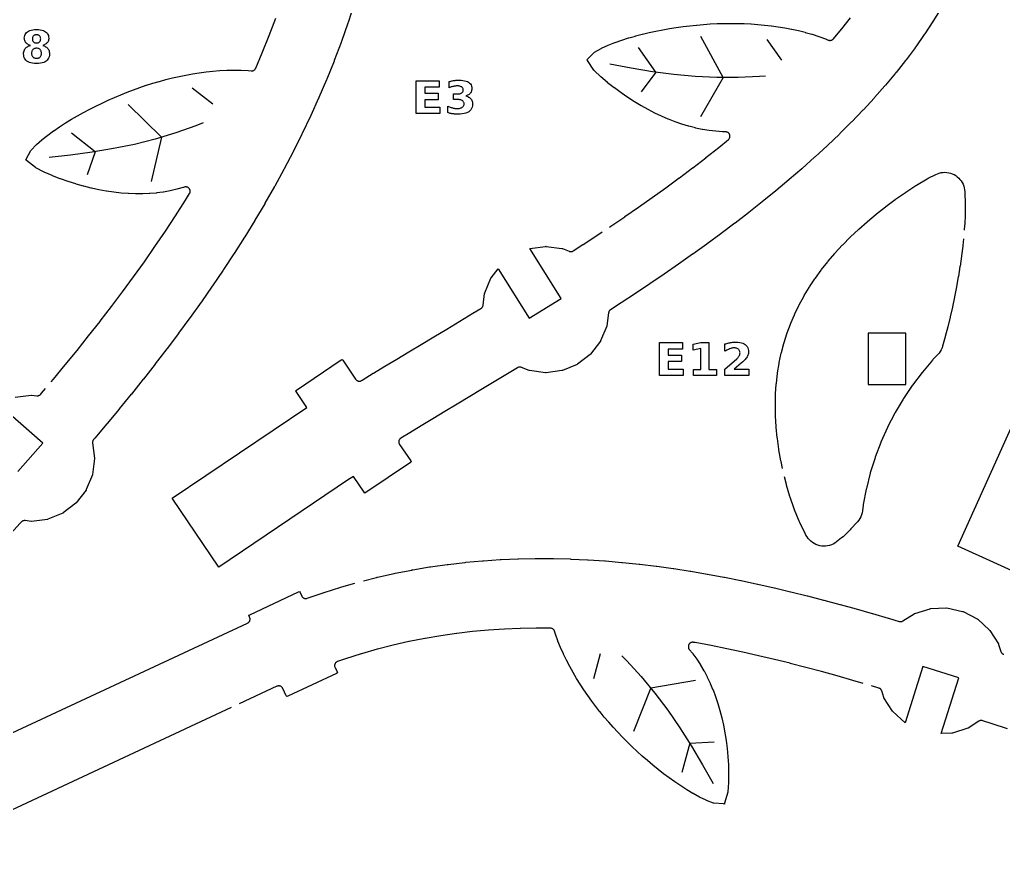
# Model space of a CAD drawing. Header units: millimetres. Extents: x 0 to 300, y 5 to 292.
# Drawn here: x 83 to 155.7, y 9.4 to 71.2 of the extents above; entities that cross this region are included whole.
import ezdxf

# ---------------------------------------------------------------- set-up
doc = ezdxf.new("R2010")
doc.units = ezdxf.units.MM
for name, color, linetype in [('CUT', 1, 'CONTINUOUS'), ('ENGRAVE', 5, 'CONTINUOUS'), ('SCORE', 7, 'CONTINUOUS')]:
    doc.layers.add(name, color=color, linetype=linetype)

msp = doc.modelspace()

# ---------------------------------------------------------------- linework, layer by layer
at = {"layer": 'CUT', "color": 1}
for points in [[(107.7137, 72.3499), (107.2666, 70.9789), (107.2657, 70.9763), (107.2479, 70.9238), (107.247, 70.9213), (106.7706, 69.5664), (106.7697, 69.5639), (106.7512, 69.513), (106.7502, 69.5105), (106.2454, 68.1714), (106.2445, 68.169), (106.2253, 68.1198), (106.2243, 68.1174), (105.6921, 66.7938), (105.6911, 66.7915), (105.6714, 66.744), (105.6705, 66.7417), (105.1117, 65.4333), (105.1107, 65.431), (105.0906, 65.3853), (105.0896, 65.383), (104.5054, 64.0895), (104.5044, 64.0873), (104.484, 64.0434), (104.483, 64.0412), (103.8745, 62.7628), (103.8529, 62.7186), (103.2194, 61.4517), (103.1977, 61.4093), (102.5416, 60.1564), (102.5199, 60.1159), (101.842, 58.8767), (101.8205, 58.838), (101.1219, 57.6122), (101.1005, 57.5754), (100.3821, 56.3626), (100.361, 56.3276), (99.6237, 55.1275), (99.603, 55.0943), (98.8479, 53.9067), (98.8276, 53.8752), (98.0555, 52.6997), (98.0357, 52.6699), (97.2477, 51.5062), (97.2284, 51.4781), (96.4255, 50.3258), (96.4068, 50.2994), (95.5898, 49.1583), (95.5718, 49.1334), (94.7417, 48.0032), (94.7244, 47.9799), (93.8822, 46.8602), (93.8656, 46.8384), (93.0122, 45.7289), (92.9965, 45.7087), (92.1329, 44.609), (92.118, 44.5902), (91.2451, 43.5001), (91.2311, 43.4828), (90.3499, 42.402), (90.3368, 42.386), (89.4483, 41.3141), (89.4361, 41.2995), (88.5412, 40.2363), (88.53, 40.223), (88.4605, 40.1416), (88.4409, 40.1164), (88.4247, 40.0909), (88.4109, 40.064), (88.3997, 40.0359), (88.3911, 40.007), (88.3853, 39.9773), (88.3822, 39.9473), (88.3819, 39.917), (88.3846, 39.8852), (88.5314, 38.7703), (88.5329, 38.7535), (88.5314, 38.7367), (88.3765, 37.5602), (88.3736, 37.5435), (88.3678, 37.5277), (87.9137, 36.4314), (87.9066, 36.416), (87.8969, 36.4022), (87.1745, 35.4608), (87.1636, 35.4478), (87.1507, 35.437), (86.2093, 34.7146), (86.1954, 34.7049), (86.1801, 34.6978), (85.0838, 34.2437), (85.0679, 34.2379), (85.0513, 34.235), (83.8748, 34.0801), (83.8579, 34.0786), (83.8411, 34.0801), (83.3919, 34.1392), (83.3587, 34.142), (83.3272, 34.1415), (83.2958, 34.138), (83.265, 34.1314), (83.2349, 34.122), (83.2059, 34.1096), (83.1783, 34.0945), (83.1522, 34.0767), (83.128, 34.0566), (83.1045, 34.0329), (83.0392, 33.96), (83.0342, 33.9544), (82.1214, 32.9427)], [(151.0853, 72.0491), (150.5319, 71.1336), (150.5297, 71.1301), (150.4857, 71.06), (150.4835, 71.0566), (149.8916, 70.1491), (149.8895, 70.146), (149.8459, 70.0814), (149.8437, 70.0782), (149.2149, 69.1789), (149.2128, 69.176), (149.1699, 69.1165), (149.1677, 69.1136), (148.5036, 68.2225), (148.5015, 68.2198), (148.4596, 68.1652), (148.4575, 68.1625), (147.7595, 67.2797), (147.7575, 67.2772), (147.7167, 67.227), (147.7147, 67.2245), (146.9845, 66.3501), (146.9826, 66.3478), (146.943, 66.3017), (146.9411, 66.2994), (146.1802, 65.4335), (146.1784, 65.4314), (146.1401, 65.389), (146.1383, 65.3869), (145.3483, 64.5296), (145.3465, 64.5277), (145.3098, 64.4886), (145.3079, 64.4867), (144.4905, 63.6381), (144.4888, 63.6364), (144.4535, 63.6005), (144.4517, 63.5987), (143.6088, 62.7594), (143.5733, 62.7247), (142.7038, 61.8921), (142.6699, 61.8602), (141.7777, 61.0367), (141.7453, 61.0073), (140.8319, 60.1929), (140.801, 60.1658), (139.868, 59.3607), (139.8387, 59.3357), (138.8876, 58.5399), (138.8597, 58.5169), (137.8922, 57.7304), (137.8657, 57.7092), (136.8833, 56.9322), (136.8582, 56.9127), (135.8625, 56.1453), (135.8387, 56.1272), (134.8312, 55.3694), (134.8088, 55.3528), (133.7911, 54.6047), (133.77, 54.5893), (132.7437, 53.8511), (132.7238, 53.8369), (131.6904, 53.1085), (131.6718, 53.0955), (130.6329, 52.377), (130.6155, 52.3651), (129.5727, 51.6566), (129.5565, 51.6457), (128.5113, 50.9474), (128.4963, 50.9374), (127.4503, 50.2492), (127.4364, 50.2401), (126.6656, 49.7402), (126.6388, 49.7209), (126.6154, 49.7004), (126.594, 49.6777), (126.5749, 49.653), (126.5582, 49.6266), (126.5442, 49.5988), (126.5328, 49.5697), (126.5244, 49.5397), (126.5185, 49.5072), (126.3935, 48.5581), (126.3906, 48.5414), (126.3848, 48.5256), (125.9307, 47.4293), (125.9236, 47.4139), (125.9139, 47.4001), (125.1915, 46.4587), (125.1806, 46.4457), (125.1677, 46.4349), (124.2263, 45.7125), (124.2124, 45.7028), (124.1971, 45.6957), (123.1008, 45.2416), (123.0849, 45.2358), (123.0683, 45.2329), (121.8918, 45.078), (121.875, 45.0765), (121.8582, 45.078), (120.6817, 45.2329), (120.665, 45.2358), (120.6492, 45.2416), (120.0881, 45.474), (120.0578, 45.4849), (120.0283, 45.4925), (119.9982, 45.4973), (119.9678, 45.4992), (119.9374, 45.4984), (119.9072, 45.4946), (119.8774, 45.4881), (119.8484, 45.4787), (119.8204, 45.4668), (119.7921, 45.4514), (119.1633, 45.0701), (119.1587, 45.0673), (118.1763, 44.4744), (118.173, 44.4724), (117.2055, 43.8905), (116.2523, 43.3185), (115.3192, 42.7587), (114.4077, 42.2114), (113.5189, 41.6763), (113.5183, 41.676), (112.6547, 41.1538), (112.6538, 41.1532), (111.8168, 40.6439), (111.8156, 40.6432), (111.1628, 40.2426), (111.1343, 40.2231), (111.1092, 40.2019), (111.0865, 40.1784), (111.0662, 40.1526), (111.0486, 40.125), (111.0339, 40.0957), (111.0222, 40.0651), (111.0137, 40.0335), (111.0084, 40.0012), (111.0063, 39.9685), (111.0076, 39.9357), (111.0121, 39.9033), (111.0199, 39.8715), (111.0309, 39.8406), (111.0449, 39.811), (111.0628, 39.7813), (111.8902, 38.5547), (111.9312, 38.4869), (111.8678, 38.4395), (108.5649, 36.2116), (108.4972, 36.1706), (108.4497, 36.234), (107.6573, 37.4088), (107.305, 37.1711), (97.7089, 30.6985), (94.2699, 35.797), (104.2183, 42.5074), (103.4259, 43.6821), (103.3849, 43.7499), (103.4483, 43.7973), (106.7512, 46.0252), (106.819, 46.0662), (106.8664, 46.0028), (107.8146, 44.5971), (107.8343, 44.5707), (107.8552, 44.5477), (107.8782, 44.5267), (107.9031, 44.5081), (107.9297, 44.4919), (107.9577, 44.4784), (107.9869, 44.4676), (108.0169, 44.4596), (108.0476, 44.4546), (108.0787, 44.4525), (108.1098, 44.4533), (108.1406, 44.4572), (108.171, 44.464), (108.2006, 44.4736), (108.2291, 44.4861), (108.2578, 44.5021), (108.2967, 44.5261), (108.307, 44.5325), (109.1266, 45.0354), (109.1347, 45.0404), (109.9801, 45.5548), (109.9862, 45.5585), (110.8558, 46.0843), (110.8601, 46.0869), (111.7524, 46.6241), (112.6685, 47.1741), (113.6022, 47.7343), (114.5519, 48.3042), (115.5166, 48.8845), (116.4949, 49.4749), (116.4956, 49.4753), (117.086, 49.8333), (117.1142, 49.8524), (117.1391, 49.8731), (117.1617, 49.8961), (117.182, 49.9212), (117.1996, 49.9483), (117.2145, 49.9769), (117.2264, 50.0069), (117.2354, 50.038), (117.2415, 50.0716), (117.3565, 50.9447), (117.3594, 50.9614), (117.3652, 50.9772), (117.8193, 52.0736), (117.8264, 52.0889), (117.8361, 52.1027), (118.3502, 52.7727), (120.6353, 49.1031), (123.0037, 50.5779), (120.7028, 54.2727), (121.8582, 54.4248), (121.875, 54.4263), (121.8918, 54.4248), (123.0683, 54.2699), (123.085, 54.267), (123.1008, 54.2612), (123.595, 54.0566), (123.6263, 54.0453), (123.6567, 54.0376), (123.6878, 54.0329), (123.7192, 54.0312), (123.7506, 54.0326), (123.7818, 54.0369), (123.8123, 54.0443), (123.8421, 54.0546), (123.8706, 54.0677), (123.8994, 54.0844), (124.6253, 54.5553), (124.6273, 54.5566), (125.6562, 55.2335), (125.6584, 55.235), (126.0453, 55.4935)], [(85.3119, 44.3971), (85.4883, 44.6067), (85.4901, 44.6088), (86.3637, 45.6627), (86.3655, 45.665), (87.2308, 46.7262), (87.2328, 46.7287), (88.0886, 47.7975), (88.0908, 47.8002), (88.9364, 48.877), (88.9386, 48.8798), (89.7731, 49.9647), (89.7754, 49.9678), (90.5978, 51.0612), (90.6003, 51.0645), (91.4097, 52.1665), (91.4122, 52.1701), (92.2077, 53.2811), (92.2104, 53.2848), (92.9911, 54.4051), (92.9938, 54.4091), (93.7588, 55.5389), (93.7616, 55.5432), (94.5101, 56.6827), (94.513, 56.6872), (95.2439, 57.8369), (95.2469, 57.8416), (95.5445, 58.326), (95.5607, 58.3555), (95.5732, 58.3848), (95.5828, 58.4151), (95.5894, 58.4462), (95.5929, 58.4778), (95.5932, 58.5096), (95.5905, 58.5413), (95.5847, 58.5725), (95.5759, 58.6031), (95.5641, 58.6326), (95.5495, 58.6609), (95.5322, 58.6875), (95.5124, 58.7124), (95.4903, 58.7352), (95.466, 58.7558), (95.4398, 58.7738), (95.412, 58.7892), (95.3828, 58.8019), (95.3526, 58.8116), (95.3215, 58.8183), (95.2899, 58.8219), (95.2581, 58.8225), (95.2264, 58.8199), (95.1951, 58.8142), (95.1628, 58.805), (95.0921, 58.7811), (95.081, 58.7777), (94.6076, 58.6432), (94.5964, 58.6403), (94.1163, 58.5289), (94.1051, 58.5266), (93.6181, 58.4379), (93.6071, 58.4361), (93.1133, 58.37), (93.1025, 58.3688), (92.6019, 58.3248), (92.5915, 58.3241), (92.0841, 58.302), (92.0741, 58.3018), (91.5601, 58.3011), (91.5505, 58.3013), (91.03, 58.3218), (91.0208, 58.3223), (90.4939, 58.3634), (90.4852, 58.3643), (89.9519, 58.4256), (89.9437, 58.4267), (89.4043, 58.508), (89.3966, 58.5093), (88.8511, 58.61), (88.8437, 58.6115), (88.2924, 58.7316), (88.2853, 58.7332), (87.7282, 58.8725), (87.7213, 58.8743), (87.1583, 59.0332), (87.1515, 59.0352), (86.5826, 59.2143), (86.5755, 59.2166), (86.0004, 59.4177), (85.9926, 59.4206), (85.4108, 59.6471), (85.4014, 59.651), (84.8116, 59.9104), (84.798, 59.9169), (84.1957, 60.2288), (84.1828, 60.2364), (84.1706, 60.2451), (83.5057, 60.7716), (83.4545, 60.8165), (83.4829, 60.8774), (83.8109, 61.5001), (83.8199, 61.5155), (83.8315, 61.5289), (84.2201, 61.9371), (84.2349, 61.9514), (84.6404, 62.3096), (84.6502, 62.3178), (85.0672, 62.6483), (85.0746, 62.6539), (85.4993, 62.9641), (85.5054, 62.9684), (85.9357, 63.2625), (85.941, 63.266), (86.3759, 63.5465), (86.3806, 63.5494), (86.8194, 63.818), (86.8237, 63.8207), (87.2659, 64.0784), (87.2701, 64.0808), (87.7153, 64.3286), (87.7193, 64.3307), (88.1675, 64.569), (88.1714, 64.571), (88.6223, 64.8001), (88.6262, 64.802), (89.0797, 65.0223), (89.0836, 65.0241), (89.5397, 65.2356), (89.5435, 65.2373), (90.0022, 65.4402), (90.0061, 65.4419), (90.4672, 65.6361), (90.4712, 65.6377), (90.9348, 65.8233), (90.9388, 65.8249), (91.4049, 66.0018), (91.409, 66.0033), (91.8777, 66.1714), (91.8819, 66.1728), (92.3531, 66.3319), (92.3575, 66.3333), (92.8313, 66.4832), (92.8357, 66.4846), (93.3122, 66.6252), (93.3168, 66.6265), (93.796, 66.7574), (93.8007, 66.7587), (94.2827, 66.8797), (94.2877, 66.8809), (94.7725, 66.9917), (94.7776, 66.9928), (95.2655, 67.093), (95.2708, 67.0941), (95.7617, 67.1833), (95.7673, 67.1842), (96.2614, 67.262), (96.2672, 67.2628), (96.7647, 67.3285), (96.7708, 67.3293), (97.2718, 67.3823), (97.2782, 67.3829), (97.7829, 67.4224), (97.7898, 67.4228), (98.2984, 67.4478), (98.3058, 67.448), (98.8187, 67.4572), (98.8268, 67.4573), (99.3443, 67.449), (99.3533, 67.4487), (99.8759, 67.4205), (99.8862, 67.4197), (100.1024, 67.3987), (100.1358, 67.397), (100.1673, 67.3986), (100.1986, 67.4032), (100.2292, 67.4108), (100.259, 67.4213), (100.2876, 67.4347), (100.3148, 67.4508), (100.3403, 67.4695), (100.3638, 67.4905), (100.3852, 67.5138), (100.4043, 67.539), (100.4208, 67.5659), (100.4354, 67.596), (100.9223, 68.7363), (100.9253, 68.7435), (101.4346, 70.01), (101.4375, 70.0174), (101.9201, 71.2974)], [(126.5858, 55.8546), (126.6852, 55.921), (126.6875, 55.9226), (127.7106, 56.6176), (127.7131, 56.6194), (128.7309, 57.3232), (128.7335, 57.3251), (129.7443, 58.0376), (129.7472, 58.0396), (130.7495, 58.7606), (130.7525, 58.7628), (131.7447, 59.492), (131.7479, 59.4944), (132.7283, 60.2318), (132.7317, 60.2344), (133.6988, 60.9797), (133.7024, 60.9825), (134.6545, 61.7355), (134.6583, 61.7385), (135.367, 62.3146), (135.392, 62.337), (135.4134, 62.3604), (135.4325, 62.3857), (135.4489, 62.4128), (135.4627, 62.4414), (135.4736, 62.4712), (135.4816, 62.5019), (135.4865, 62.5332), (135.4883, 62.5649), (135.4871, 62.5966), (135.4828, 62.628), (135.4754, 62.6588), (135.465, 62.6888), (135.4518, 62.7177), (135.4358, 62.7451), (135.4173, 62.7708), (135.3963, 62.7946), (135.3731, 62.8162), (135.3479, 62.8354), (135.3209, 62.8521), (135.2925, 62.8661), (135.2628, 62.8773), (135.2321, 62.8855), (135.2009, 62.8907), (135.1674, 62.8929), (134.9578, 62.8966), (134.9462, 62.8971), (134.4544, 62.9298), (134.443, 62.9309), (133.9513, 62.9873), (133.9402, 62.9889), (133.4484, 63.0689), (133.4378, 63.0709), (132.946, 63.1741), (132.9358, 63.1765), (132.4439, 63.3026), (132.4342, 63.3053), (131.9422, 63.4539), (131.933, 63.4568), (131.4408, 63.6275), (131.4322, 63.6307), (130.9399, 63.823), (130.9318, 63.8263), (130.4394, 64.0398), (130.4318, 64.0432), (129.9392, 64.2775), (129.9322, 64.281), (129.4395, 64.5358), (129.4328, 64.5393), (128.9401, 64.8142), (128.9338, 64.8179), (128.4411, 65.1129), (128.435, 65.1167), (127.9424, 65.4321), (127.9364, 65.436), (127.444, 65.7725), (127.4379, 65.7768), (126.946, 66.1362), (126.9393, 66.1412), (126.4483, 66.5268), (126.4404, 66.5333), (125.9513, 66.9526), (125.9402, 66.9628), (125.4544, 67.4362), (125.4442, 67.4471), (125.4351, 67.459), (124.9516, 68.1559), (124.9157, 68.2137), (124.9606, 68.2638), (125.4551, 68.7645), (125.4682, 68.7766), (125.4833, 68.786), (125.9736, 69.0639), (125.9919, 69.0732), (126.4839, 69.2983), (126.4956, 69.3033), (126.9907, 69.4985), (126.9994, 69.5017), (127.4958, 69.6753), (127.5029, 69.6776), (128, 69.8341), (128.0061, 69.836), (128.5037, 69.9782), (128.5091, 69.9796), (129.0069, 70.1093), (129.0118, 70.1105), (129.5098, 70.2289), (129.5145, 70.2299), (130.0125, 70.3378), (130.0169, 70.3387), (130.515, 70.4366), (130.5193, 70.4374), (131.0173, 70.5258), (131.0215, 70.5265), (131.5195, 70.6056), (131.5237, 70.6062), (132.0216, 70.6762), (132.0258, 70.6768), (132.5235, 70.7378), (132.5277, 70.7382), (133.0254, 70.7903), (133.0297, 70.7907), (133.5272, 70.8337), (133.5315, 70.8341), (134.0289, 70.868), (134.0333, 70.8683), (134.5305, 70.8931), (134.535, 70.8932), (135.0321, 70.9087), (135.0366, 70.9088), (135.5336, 70.9147), (135.5382, 70.9147), (136.035, 70.9109), (136.0398, 70.9109), (136.5363, 70.8971), (136.5413, 70.8969), (137.0376, 70.8728), (137.0427, 70.8725), (137.5388, 70.8378), (137.5441, 70.8374), (138.04, 70.7917), (138.0454, 70.7911), (138.541, 70.734), (138.5466, 70.7333), (139.042, 70.6643), (139.0479, 70.6634), (139.543, 70.5819), (139.549, 70.5808), (140.0438, 70.4861), (140.0502, 70.4848), (140.5446, 70.3761), (140.5513, 70.3746), (141.0453, 70.2508), (141.0525, 70.2489), (141.546, 70.1089), (141.5537, 70.1065), (142.0465, 69.9484), (142.055, 69.9455), (142.547, 69.7669), (142.5566, 69.7631), (142.757, 69.6803), (142.7885, 69.6691), (142.8192, 69.6614), (142.8505, 69.6567), (142.8821, 69.6551), (142.9138, 69.6566), (142.9451, 69.6611), (142.9758, 69.6687), (143.0057, 69.6792), (143.0343, 69.6926), (143.0616, 69.7087), (143.0871, 69.7274), (143.1107, 69.7485), (143.1334, 69.7731), (143.7372, 70.4962), (143.7434, 70.5037), (144.3924, 71.3246)], [(139.3705, 38.0076), (139.2603, 38.5189), (139.25, 38.5711), (139.1079, 39.3742), (139.0995, 39.4275), (138.9901, 40.2167), (138.9836, 40.2717), (138.9066, 41.0466), (138.902, 41.1037), (138.8569, 41.8643), (138.8546, 41.9236), (138.8412, 42.6697), (138.8414, 42.7312), (138.8596, 43.4629), (138.8625, 43.5264), (138.9121, 44.2439), (138.9181, 44.3092), (138.9991, 45.0127), (139.0084, 45.0793), (139.1207, 45.7693), (139.1333, 45.8366), (139.2769, 46.5135), (139.293, 46.5812), (139.4679, 47.2456), (139.4873, 47.3128), (139.6936, 47.9653), (139.7163, 48.0315), (139.9539, 48.6728), (139.9796, 48.7374), (140.2486, 49.3681), (140.2769, 49.4304), (140.5774, 50.0512), (140.608, 50.1108), (140.9399, 50.7222), (140.9723, 50.7787), (141.3357, 51.3812), (141.3694, 51.4344), (141.7641, 52.0283), (141.7987, 52.078), (142.2245, 52.6637), (142.2595, 52.7098), (142.7162, 53.2876), (142.7512, 53.3302), (143.2384, 53.9002), (143.2732, 53.9394), (143.7904, 54.5018), (143.8247, 54.5377), (144.3715, 55.0924), (144.4051, 55.1255), (144.9809, 55.6724), (145.014, 55.7029), (145.6182, 56.2419), (145.6509, 56.2702), (146.2831, 56.8009), (146.3159, 56.8276), (146.9758, 57.3493), (147.0092, 57.375), (147.6969, 57.8866), (147.7325, 57.9122), (148.4484, 58.4116), (148.4887, 58.4387), (149.2339, 58.9221), (149.2846, 58.9534), (150.0599, 59.4118), (150.1372, 59.4543), (150.6903, 59.737), (150.8175, 59.7945), (150.9513, 59.8401), (151.0888, 59.8727), (151.2289, 59.892), (151.3701, 59.8978), (151.5112, 59.8901), (151.651, 59.8689), (151.7881, 59.8344), (151.9212, 59.7869), (152.0492, 59.727), (152.1709, 59.655), (152.2851, 59.5717), (152.3908, 59.4779), (152.4871, 59.3744), (152.573, 59.2621), (152.6478, 59.1422), (152.7107, 59.0156), (152.7613, 58.8836), (152.7989, 58.7474), (152.8231, 58.6099), (152.8402, 58.475), (152.8504, 58.3531), (152.8797, 57.6362), (152.8808, 57.5616), (152.8726, 56.8275), (152.871, 56.7738), (152.8352, 56.035), (152.8325, 55.9927), (152.8036, 55.6231)], [(152.7465, 54.9756), (152.6955, 54.4801), (152.692, 54.4495), (152.6002, 53.7135), (152.5965, 53.6861), (152.4907, 52.9527), (152.4869, 52.9276), (152.3683, 52.1969), (152.3643, 52.1735), (152.2338, 51.4459), (152.2297, 51.4237), (152.088, 50.6993), (152.0836, 50.6779), (151.9312, 49.9568), (151.9266, 49.936), (151.7637, 49.2183), (151.7589, 49.1979), (151.5859, 48.4837), (151.5808, 48.4635), (151.3977, 47.7529), (151.3923, 47.7327), (151.2055, 47.0492), (151.1605, 46.9117), (151.1013, 46.7776), (151.029, 46.6501), (150.9445, 46.5303), (150.8498, 46.421), (150.4899, 46.0452), (150.4643, 46.0169), (149.7064, 45.1283), (149.6825, 45.0985), (148.9772, 44.1678), (148.955, 44.1367), (148.3044, 43.1668), (148.2841, 43.1345), (147.6905, 42.1288), (147.672, 42.0954), (147.1373, 41.0571), (147.1209, 41.0227), (146.6469, 39.9554), (146.6324, 39.9201), (146.2207, 38.8272), (146.2083, 38.7911), (145.8602, 37.6763), (145.8499, 37.6396), (145.5666, 36.5066), (145.5585, 36.4693), (145.3409, 35.3219), (145.3349, 35.2842), (145.2787, 34.8535), (145.2525, 34.7093), (145.2114, 34.5666), (145.1561, 34.4288), (145.0872, 34.2972), (145.0055, 34.1733), (144.913, 34.0596), (144.4304, 33.5246), (144.364, 33.4558), (143.8482, 32.9551), (143.7384, 32.8589), (143.3642, 32.5632), (143.2463, 32.4792), (143.1191, 32.4064), (142.9853, 32.3466), (142.8462, 32.3004), (142.7032, 32.2682), (142.5577, 32.2503), (142.4112, 32.247), (142.2651, 32.2583), (142.1208, 32.284), (141.9797, 32.3238), (141.8433, 32.3775), (141.7129, 32.4445), (141.5898, 32.524), (141.4753, 32.6154), (141.3703, 32.7177), (141.2772, 32.8285), (141.1859, 32.9488), (141.1052, 33.0669), (141.0364, 33.1923), (140.6456, 33.9958), (140.6041, 34.0897), (140.2605, 34.9469), (140.2352, 35.0151), (139.9428, 35.8673), (139.9242, 35.9252), (139.6747, 36.767), (139.6599, 36.8206), (139.5187, 37.3748)], [(82.6647, 43.272), (83.8412, 43.4269), (83.858, 43.4284), (83.8748, 43.4269), (84.2544, 43.377), (84.2885, 43.3742), (84.3208, 43.3748), (84.3529, 43.3786), (84.3844, 43.3856), (84.4152, 43.3956), (84.4447, 43.4087), (84.4728, 43.4247), (84.4992, 43.4433), (84.5236, 43.4645), (84.5471, 43.4894), (84.6056, 43.5579), (84.6072, 43.5598), (84.8933, 43.8998)], [(157.9255, 29.7251), (152.3196, 32.2544), (157.2548, 43.1926)], [(82.8585, 37.7747), (84.6997, 39.8709), (81.4325, 42.7405)], [(108.3973, 29.6888), (109.3571, 29.9335), (109.3603, 29.9343), (109.4256, 29.95), (109.4288, 29.9508), (110.6698, 30.2307), (110.6729, 30.2314), (110.7376, 30.2451), (110.7408, 30.2457), (111.9811, 30.4901), (111.9842, 30.4907), (112.0481, 30.5024), (112.0512, 30.503), (113.2907, 30.7128), (113.2938, 30.7133), (113.3567, 30.7231), (113.3598, 30.7236), (114.5984, 30.8999), (114.6014, 30.9003), (114.6632, 30.9083), (114.6662, 30.9086), (115.9037, 31.0524), (115.9067, 31.0527), (115.9672, 31.0589), (115.9701, 31.0592), (117.2065, 31.1714), (117.2094, 31.1717), (117.2684, 31.1763), (117.2713, 31.1765), (118.5063, 31.2582), (118.5092, 31.2584), (118.5666, 31.2615), (118.5694, 31.2616), (119.8031, 31.3138), (119.8058, 31.3139), (119.8616, 31.3156), (119.8643, 31.3156), (121.0964, 31.3393), (121.0991, 31.3393), (121.1531, 31.3397), (121.1557, 31.3397), (122.3861, 31.3359), (122.3887, 31.3358), (122.4409, 31.3351), (122.4434, 31.3351), (123.6721, 31.3047), (123.6745, 31.3046), (123.7248, 31.3028), (123.7273, 31.3027), (124.954, 31.2469), (124.9563, 31.2467), (125.0047, 31.244), (125.007, 31.2439), (126.231, 31.1636), (126.2796, 31.1599), (127.5044, 31.0559), (127.5509, 31.0515), (128.7733, 30.925), (128.8177, 30.92), (130.0376, 30.772), (130.0799, 30.7665), (131.2971, 30.598), (131.3373, 30.5921), (132.5517, 30.4041), (132.5898, 30.3979), (133.8013, 30.1915), (133.8373, 30.1851), (135.0457, 29.9612), (135.0796, 29.9547), (136.2849, 29.7143), (136.3168, 29.7078), (137.5188, 29.452), (137.5487, 29.4455), (138.7473, 29.1753), (138.7752, 29.1689), (139.9702, 28.8853), (139.9961, 28.879), (141.1874, 28.5831), (141.2114, 28.577), (142.3989, 28.2697), (142.421, 28.2639), (143.6046, 27.9462), (143.6248, 27.9407), (144.8043, 27.6136), (144.8226, 27.6085), (145.9979, 27.2731), (146.0144, 27.2683), (147.1854, 26.9256), (147.2, 26.9213), (147.9946, 26.6836), (148.0263, 26.6757), (148.057, 26.6712), (148.0879, 26.6695), (148.1188, 26.6709), (148.1495, 26.6751), (148.1796, 26.6823), (148.2089, 26.6923), (148.2371, 26.705), (148.2655, 26.7213), (149.1107, 27.2594), (149.1254, 27.2679), (149.1412, 27.2737), (150.273, 27.6302), (150.2894, 27.6346), (150.3062, 27.6361), (151.4917, 27.6876), (151.5086, 27.6876), (151.5252, 27.6846), (152.6837, 27.4275), (152.7, 27.4231), (152.7153, 27.416), (153.7677, 26.8678), (153.7824, 26.8594), (153.7953, 26.8485), (154.67, 26.0466), (154.682, 26.0347), (154.6916, 26.0209), (155.329, 25.0199), (155.3374, 25.0052), (155.3432, 24.9894), (155.5067, 24.4704), (155.518, 24.4396), (155.5315, 24.4117), (155.5475, 24.3852), (155.566, 24.3603), (155.5867, 24.3373), (155.6096, 24.3164), (155.6343, 24.2978), (155.6607, 24.2816), (155.6885, 24.268), (155.7192, 24.2564)], [(73.0106, 14.0576), (99.8312, 26.5569), (99.8611, 26.5726), (99.8877, 26.5902), (99.9125, 26.6103), (99.9351, 26.6327), (99.9555, 26.6572), (99.9734, 26.6836), (99.9886, 26.7117), (100.0009, 26.7411), (100.0103, 26.7715), (100.0167, 26.8028), (100.0201, 26.8345), (100.0202, 26.8664), (100.0173, 26.8981), (100.0112, 26.9294), (100.0022, 26.96), (99.9894, 26.9912), (99.9513, 27.0729), (99.9215, 27.1463), (99.9915, 27.1832), (103.6027, 28.8661), (103.676, 28.896), (103.7129, 28.826), (103.834, 28.5662), (103.8497, 28.5364), (103.8672, 28.5099), (103.8872, 28.4851), (103.9096, 28.4625), (103.934, 28.4421), (103.9604, 28.4243), (103.9883, 28.4091), (104.0176, 28.3967), (104.048, 28.3872), (104.0792, 28.3808), (104.1108, 28.3774), (104.1426, 28.3772), (104.1743, 28.38), (104.2056, 28.386), (104.2379, 28.3955), (105.4146, 28.8049), (105.4178, 28.806), (105.4836, 28.8279), (105.4868, 28.8289), (106.7291, 29.2216), (106.7324, 29.2226), (106.7982, 29.2424), (106.8014, 29.2434), (107.7698, 29.5195)], [(145.3291, 22.1029), (144.5781, 22.3227), (144.5758, 22.3233), (143.4209, 22.6529), (143.4183, 22.6536), (142.2613, 22.9744), (142.2585, 22.9752), (141.0997, 23.2862), (141.0965, 23.2871), (139.9361, 23.5874), (139.9326, 23.5883), (138.7706, 23.8769), (138.7669, 23.8778), (137.6035, 24.1539), (137.5995, 24.1548), (136.4349, 24.4173), (136.4306, 24.4183), (135.2649, 24.6663), (135.2603, 24.6673), (134.0937, 24.8999), (134.0889, 24.9008), (132.9215, 25.1171), (132.9163, 25.118), (132.7919, 25.1393), (132.7589, 25.1432), (132.7275, 25.144), (132.6962, 25.1417), (132.6653, 25.1364), (132.635, 25.1282), (132.6056, 25.117), (132.5775, 25.1031), (132.5508, 25.0865), (132.5259, 25.0675), (132.5029, 25.0461), (132.4821, 25.0226), (132.4637, 24.9972), (132.4477, 24.9701), (132.4345, 24.9416), (132.4241, 24.912), (132.4166, 24.8815), (132.4121, 24.8505), (132.4106, 24.8191), (132.4121, 24.7878), (132.4166, 24.7567), (132.4241, 24.7262), (132.4346, 24.6966), (132.4478, 24.6681), (132.4637, 24.6411), (132.4832, 24.6142), (132.7317, 24.3049), (132.7388, 24.2957), (133.0284, 23.8968), (133.0349, 23.8875), (133.3062, 23.4734), (133.3121, 23.464), (133.5653, 23.0349), (133.5706, 23.0255), (133.8061, 22.5815), (133.8108, 22.5721), (134.0287, 22.1135), (134.0328, 22.1043), (134.2335, 21.6311), (134.2371, 21.6222), (134.421, 21.1348), (134.424, 21.1261), (134.5914, 20.6248), (134.594, 20.6165), (134.7451, 20.1014), (134.7473, 20.0934), (134.8825, 19.565), (134.8843, 19.5573), (135.0039, 19.0157), (135.0054, 19.0083), (135.1095, 18.4537), (135.1107, 18.4466), (135.1994, 17.8791), (135.2004, 17.8721), (135.2733, 17.2917), (135.2741, 17.2846), (135.3307, 16.6909), (135.3313, 16.6834), (135.37, 16.0755), (135.3704, 16.0672), (135.3883, 15.443), (135.3884, 15.4328), (135.3792, 14.7887), (135.3785, 14.7736), (135.3256, 14.0974), (135.3238, 14.0825), (135.3205, 14.0679), (135.0944, 13.2504), (135.073, 13.1858), (135.0058, 13.1883), (134.3046, 13.2478), (134.2869, 13.2502), (134.27, 13.2557), (133.7427, 13.4546), (133.7238, 13.4627), (133.2359, 13.6967), (133.2246, 13.7025), (132.7578, 13.958), (132.7498, 13.9626), (132.2987, 14.233), (132.2924, 14.2369), (131.8539, 14.5187), (131.8487, 14.5222), (131.4209, 14.8136), (131.4164, 14.8168), (130.9981, 15.1163), (130.994, 15.1193), (130.5844, 15.4262), (130.5806, 15.4291), (130.179, 15.7428), (130.1754, 15.7456), (129.7815, 16.0656), (129.7781, 16.0684), (129.3915, 16.3945), (129.3882, 16.3973), (129.0088, 16.7293), (129.0056, 16.7322), (128.6332, 17.0699), (128.6301, 17.0728), (128.2646, 17.4162), (128.2615, 17.4192), (127.9031, 17.7683), (127.9, 17.7713), (127.5485, 18.126), (127.5455, 18.1291), (127.2011, 18.4896), (127.1981, 18.4928), (126.8608, 18.859), (126.8578, 18.8623), (126.5278, 19.2344), (126.5248, 19.2378), (126.2022, 19.6159), (126.1993, 19.6194), (125.8843, 20.0036), (125.8813, 20.0073), (125.5741, 20.3977), (125.5711, 20.4016), (125.2719, 20.7984), (125.2689, 20.8025), (124.978, 21.2059), (124.975, 21.2102), (124.6927, 21.6205), (124.6897, 21.625), (124.4163, 22.0424), (124.4133, 22.0471), (124.1493, 22.472), (124.1463, 22.477), (123.892, 22.9096), (123.889, 22.915), (123.6451, 23.3558), (123.642, 23.3615), (123.4091, 23.811), (123.406, 23.8171), (123.1849, 24.2759), (123.1818, 24.2826), (122.9736, 24.7514), (122.9705, 24.7588), (122.7766, 25.2387), (122.7734, 25.2471), (122.5958, 25.7395), (122.5925, 25.7492), (122.5277, 25.9565), (122.5162, 25.9879), (122.5025, 26.0164), (122.4861, 26.0434), (122.4672, 26.0687), (122.4458, 26.092), (122.4223, 26.1131), (122.3969, 26.1319), (122.3698, 26.1481), (122.3412, 26.1616), (122.3115, 26.1722), (122.2808, 26.1799), (122.2496, 26.1846), (122.2162, 26.1864), (121.1714, 26.1897), (121.1633, 26.1896), (119.996, 26.1672), (119.9876, 26.167), (118.8209, 26.1176), (118.8123, 26.1172), (117.646, 26.04), (117.6371, 26.0394), (116.4713, 25.9336), (116.4623, 25.9326), (115.2969, 25.7973), (115.2877, 25.7961), (114.1227, 25.6303), (114.1133, 25.6288), (112.9487, 25.4316), (112.9391, 25.4299), (111.7747, 25.2004), (111.765, 25.1984), (110.6008, 24.9357), (110.591, 24.9334), (109.4268, 24.6366), (109.417, 24.6339), (108.2527, 24.3019), (108.2428, 24.2989), (107.0782, 23.9308), (107.0684, 23.9275), (106.4869, 23.7252), (106.4555, 23.7125), (106.4272, 23.6977), (106.4005, 23.6802), (106.3757, 23.6601), (106.3529, 23.6377), (106.3325, 23.6132), (106.3145, 23.5867), (106.2992, 23.5587), (106.2868, 23.5292), (106.2773, 23.4987), (106.2709, 23.4675), (106.2675, 23.4357), (106.2673, 23.4037), (106.2703, 23.3719), (106.2763, 23.3406), (106.2854, 23.3099), (106.2981, 23.2787), (106.4519, 22.9488), (106.4817, 22.8755), (106.4117, 22.8385), (102.8005, 21.1556), (102.7272, 21.1257), (102.6903, 21.1958), (102.441, 21.7307), (102.4253, 21.7606), (102.4077, 21.7872), (102.3876, 21.8119), (102.3652, 21.8346), (102.3407, 21.855), (102.3142, 21.8728), (102.2862, 21.888), (102.2568, 21.9004), (102.2264, 21.9098), (102.1951, 21.9162), (102.1634, 21.9195), (102.1315, 21.9197), (102.0998, 21.9168), (102.0685, 21.9107), (102.0379, 21.9016), (102.0067, 21.8889), (99.2163, 20.5885)], [(155.997, 18.7558), (154.8685, 19.1197), (154.1662, 19.3461), (154.1338, 19.3548), (154.1025, 19.36), (154.0709, 19.3622), (154.0392, 19.3612), (154.0077, 19.3572), (153.9768, 19.3501), (153.9467, 19.3401), (153.9177, 19.3271), (153.8886, 19.3105), (153.0894, 18.8016), (153.0748, 18.7932), (153.0589, 18.7874), (151.9271, 18.4308), (151.9108, 18.4265), (151.894, 18.425), (151.0981, 18.3904), (152.3987, 22.5104), (149.7382, 23.3504), (148.4258, 19.1933), (147.5301, 20.0144), (147.5182, 20.0264), (147.5085, 20.0402), (146.8712, 21.0412), (146.8627, 21.0558), (146.8569, 21.0717), (146.7087, 21.5424), (146.697, 21.5738), (146.6832, 21.6023), (146.6667, 21.6293), (146.6476, 21.6545), (146.6262, 21.6778), (146.6026, 21.6989), (146.577, 21.7176), (146.5498, 21.7338), (146.5211, 21.7472), (146.4895, 21.7583), (145.9526, 21.919)], [(98.6272, 20.314), (75.186, 9.3896)]]:
    msp.add_lwpolyline(points, dxfattribs=at)
msp.add_lwpolyline([(145.705, 44.205), (148.495, 44.205), (148.495, 47.995), (145.705, 47.995), (145.705, 44.205)], close=True, dxfattribs=at)
at = {"layer": 'ENGRAVE', "color": 5}
for points in [[(83.5886, 69.3641), (83.5361, 69.4003), (83.4895, 69.4404), (83.4491, 69.4846), (83.4148, 69.5326), (83.3867, 69.5844), (83.3649, 69.64), (83.3493, 69.6994), (83.3399, 69.7626), (83.3368, 69.8296), (83.3432, 69.9281), (83.3623, 70.0184), (83.3942, 70.1006), (83.4388, 70.1747), (83.4961, 70.2406), (83.5663, 70.2984), (83.6487, 70.3476), (83.7431, 70.3879), (83.8495, 70.4192), (83.9677, 70.4416), (84.098, 70.455), (84.2401, 70.4595), (84.3812, 70.4551), (84.5106, 70.4417), (84.6283, 70.4194), (84.7342, 70.3883), (84.8283, 70.3482), (84.9107, 70.2992), (84.9808, 70.2416), (85.0382, 70.1758), (85.0828, 70.1016), (85.1147, 70.0192), (85.1338, 69.9286), (85.1402, 69.8296), (85.137, 69.7626), (85.1276, 69.6994), (85.1119, 69.64), (85.0899, 69.5844), (85.0616, 69.5326), (85.027, 69.4846), (84.9863, 69.4404), (84.9396, 69.4003), (84.8869, 69.3641), (84.8281, 69.3319), (84.7633, 69.3037), (84.6926, 69.2795), (84.7717, 69.2543), (84.844, 69.2244), (84.9097, 69.1898), (84.9685, 69.1504), (85.0207, 69.1062), (85.0661, 69.0573), (85.1046, 69.0038), (85.1362, 68.9458), (85.1607, 68.8834), (85.1782, 68.8164), (85.1887, 68.745), (85.1922, 68.6691), (85.1856, 68.5536), (85.1656, 68.4479), (85.1322, 68.352), (85.0855, 68.2659), (85.0255, 68.1896), (84.9522, 68.1231), (84.8657, 68.0666), (84.7664, 68.0205), (84.6541, 67.9845), (84.529, 67.9589), (84.391, 67.9435), (84.2401, 67.9383), (84.0887, 67.9435), (83.9501, 67.9589), (83.8244, 67.9845), (83.7117, 68.0205), (83.6118, 68.0666), (83.5248, 68.1231), (83.4509, 68.1896), (83.3905, 68.2659), (83.3435, 68.352), (83.3099, 68.4479), (83.2898, 68.5536), (83.2831, 68.6691), (83.2866, 68.745), (83.2971, 68.8164), (83.3146, 68.8834), (83.3391, 68.9458), (83.3707, 69.0038), (83.4092, 69.0573), (83.4546, 69.1062), (83.5068, 69.1504), (83.5657, 69.1898), (83.6313, 69.2244), (83.7036, 69.2543), (83.7827, 69.2795), (83.712, 69.3037), (83.6473, 69.3319), (83.5886, 69.3641)], [(83.9382, 69.677), (83.9494, 69.638), (83.965, 69.6027), (83.9852, 69.5711), (84.0098, 69.5432), (84.0386, 69.5193), (84.0712, 69.4998), (84.1077, 69.4846), (84.148, 69.4737), (84.1921, 69.4672), (84.2401, 69.465), (84.2871, 69.4672), (84.3303, 69.4737), (84.3699, 69.4846), (84.4058, 69.4998), (84.4379, 69.5193), (84.4663, 69.5432), (84.4907, 69.5711), (84.5106, 69.6027), (84.5261, 69.638), (84.5372, 69.677), (84.5439, 69.7197), (84.5461, 69.7661), (84.5439, 69.8126), (84.5372, 69.8552), (84.5261, 69.8941), (84.5106, 69.9293), (84.4907, 69.9607), (84.4663, 69.9883), (84.4379, 70.0119), (84.4058, 70.0313), (84.3699, 70.0463), (84.3303, 70.057), (84.2871, 70.0635), (84.2401, 70.0656), (84.1921, 70.0635), (84.148, 70.0569), (84.1077, 70.0461), (84.0712, 70.0309), (84.0386, 70.0114), (84.0098, 69.9875), (83.9852, 69.9597), (83.965, 69.9282), (83.9494, 69.8931), (83.9382, 69.8544), (83.9315, 69.8121), (83.9292, 69.7661), (83.9315, 69.7197), (83.9382, 69.677)], [(84.0847, 69.0488), (84.0419, 69.0301), (84.0036, 69.0061), (83.9699, 68.9768), (83.9411, 68.9424), (83.9175, 68.9035), (83.8991, 68.86), (83.886, 68.8118), (83.8781, 68.7591), (83.8755, 68.7017), (83.8781, 68.6443), (83.886, 68.5917), (83.8991, 68.5436), (83.9175, 68.5002), (83.9411, 68.4615), (83.9699, 68.4274), (84.0036, 68.3983), (84.0419, 68.3745), (84.0847, 68.356), (84.132, 68.3428), (84.1838, 68.3349), (84.2401, 68.3322), (84.2959, 68.3349), (84.3472, 68.3428), (84.3939, 68.356), (84.4361, 68.3745), (84.4738, 68.3983), (84.507, 68.4274), (84.5354, 68.4615), (84.5586, 68.5002), (84.5766, 68.5436), (84.5895, 68.5917), (84.5972, 68.6443), (84.5998, 68.7017), (84.5972, 68.7595), (84.5895, 68.8126), (84.5766, 68.861), (84.5586, 68.9046), (84.5354, 68.9435), (84.507, 68.9776), (84.4738, 69.0067), (84.4361, 69.0305), (84.3939, 69.049), (84.3472, 69.0622), (84.2959, 69.0701), (84.2401, 69.0728), (84.1838, 69.0701), (84.132, 69.0621), (84.0847, 69.0488)], [(113.9971, 66.6696), (113.9971, 66.1959), (112.9326, 66.1959), (112.9326, 65.7435), (113.9336, 65.7435), (113.9336, 65.2698), (112.9326, 65.2698), (112.9326, 64.7132), (114.0329, 64.7132), (114.0329, 64.2396), (112.306, 64.2396), (112.306, 66.6696), (113.9971, 66.6696)], [(116.0417, 65.526), (116.1138, 65.4971), (116.1794, 65.4629), (116.2383, 65.4235), (116.2908, 65.379), (116.3366, 65.3292), (116.3757, 65.2745), (116.4076, 65.215), (116.4324, 65.1508), (116.4502, 65.0818), (116.4608, 65.0081), (116.4644, 64.9297), (116.4567, 64.814), (116.4336, 64.708), (116.3952, 64.6117), (116.3414, 64.5249), (116.2722, 64.4478), (116.1877, 64.3803), (116.0884, 64.3229), (115.975, 64.2759), (115.8475, 64.2393), (115.7059, 64.2132), (115.5502, 64.1976), (115.3804, 64.1924), (115.318, 64.1932), (115.2555, 64.1957), (115.193, 64.1999), (115.1305, 64.2057), (115.0679, 64.2133), (115.0052, 64.2225), (114.9427, 64.2333), (114.8804, 64.2459), (114.8183, 64.2601), (114.7564, 64.276), (114.6948, 64.2936), (114.6333, 64.3128), (114.6333, 64.7962), (114.6919, 64.7681), (114.7502, 64.7424), (114.8085, 64.7191), (114.8666, 64.6982), (114.9246, 64.6797), (114.9825, 64.6635), (115.0401, 64.6499), (115.0974, 64.6387), (115.1544, 64.63), (115.211, 64.6238), (115.2674, 64.62), (115.3234, 64.6188), (115.4032, 64.6212), (115.4765, 64.6284), (115.5434, 64.6403), (115.6037, 64.6571), (115.6577, 64.6787), (115.7051, 64.705), (115.7456, 64.7359), (115.7788, 64.7709), (115.8046, 64.81), (115.823, 64.8533), (115.8341, 64.9008), (115.8378, 64.9524), (115.834, 65.0055), (115.8227, 65.0542), (115.8038, 65.0983), (115.7774, 65.138), (115.7434, 65.1732), (115.7019, 65.2039), (115.653, 65.23), (115.5969, 65.2514), (115.5336, 65.268), (115.4631, 65.2799), (115.3855, 65.287), (115.3007, 65.2894), (115.05, 65.2894), (115.05, 65.693), (115.3137, 65.693), (115.389, 65.6951), (115.4576, 65.7012), (115.5196, 65.7115), (115.5748, 65.7259), (115.6234, 65.7444), (115.6652, 65.7671), (115.7005, 65.7939), (115.7294, 65.825), (115.7519, 65.8604), (115.768, 65.9002), (115.7776, 65.9442), (115.7808, 65.9925), (115.7777, 66.0374), (115.7683, 66.0787), (115.7527, 66.1166), (115.7309, 66.1509), (115.7028, 66.1817), (115.6685, 66.209), (115.6285, 66.2323), (115.5833, 66.2515), (115.533, 66.2663), (115.4775, 66.277), (115.4169, 66.2833), (115.3511, 66.2855), (115.3006, 66.2845), (115.2498, 66.2817), (115.1989, 66.2769), (115.1478, 66.2703), (115.0966, 66.2617), (115.0451, 66.2513), (114.9936, 66.239), (114.9422, 66.2249), (114.8909, 66.209), (114.8397, 66.1912), (114.7885, 66.1717), (114.7375, 66.1504), (114.7375, 66.6093), (114.7993, 66.626), (114.8608, 66.6412), (114.9222, 66.6549), (114.9834, 66.6672), (115.0445, 66.6781), (115.1053, 66.6875), (115.1659, 66.6954), (115.2261, 66.7019), (115.286, 66.707), (115.3455, 66.7106), (115.4046, 66.7128), (115.4634, 66.7135), (115.6147, 66.7092), (115.7527, 66.6962), (115.8774, 66.6747), (115.9889, 66.6444), (116.0872, 66.6056), (116.1722, 66.5581), (116.2441, 66.5019), (116.3029, 66.437), (116.3486, 66.3634), (116.3813, 66.281), (116.4009, 66.1899), (116.4074, 66.0901), (116.4043, 66.0212), (116.3949, 65.9566), (116.3793, 65.8962), (116.3575, 65.8402), (116.3294, 65.7885), (116.2951, 65.741), (116.2547, 65.698), (116.2083, 65.6594), (116.156, 65.6253), (116.0976, 65.5956), (116.0333, 65.5705), (115.9631, 65.5498), (116.0417, 65.526)], [(131.9809, 47.3024), (131.9809, 46.8288), (130.9165, 46.8288), (130.9165, 46.3763), (131.9174, 46.3763), (131.9174, 45.9027), (130.9165, 45.9027), (130.9165, 45.3461), (132.0167, 45.3461), (132.0167, 44.8724), (130.2898, 44.8724), (130.2898, 47.3024), (131.9809, 47.3024)], [(133.3382, 46.876), (132.7702, 46.7588), (132.7702, 47.1852), (133.335, 47.3024), (133.9307, 47.3024), (133.9307, 45.3054), (134.484, 45.3054), (134.484, 44.8724), (132.7848, 44.8724), (132.7848, 45.3054), (133.3382, 45.3054), (133.3382, 46.876)], [(136.8765, 44.8724), (135.1105, 44.8724), (135.1105, 45.333), (135.9976, 46.1159), (136.0355, 46.1516), (136.0699, 46.187), (136.1009, 46.2221), (136.1285, 46.257), (136.1527, 46.2916), (136.1734, 46.3259), (136.1908, 46.3603), (136.205, 46.3951), (136.2161, 46.4304), (136.224, 46.4662), (136.2287, 46.5024), (136.2303, 46.5391), (136.2271, 46.5942), (136.2176, 46.6456), (136.2016, 46.6933), (136.1793, 46.7373), (136.1506, 46.7776), (136.1156, 46.8142), (136.0752, 46.846), (136.0307, 46.872), (135.9819, 46.8923), (135.929, 46.9067), (135.8718, 46.9154), (135.8104, 46.9183), (135.7608, 46.9166), (135.7097, 46.9114), (135.657, 46.9027), (135.6028, 46.8905), (135.5471, 46.8748), (135.4898, 46.8557), (135.431, 46.8331), (135.371, 46.8071), (135.3095, 46.7777), (135.2467, 46.745), (135.1826, 46.7088), (135.1171, 46.6693), (135.1171, 47.2032), (135.1874, 47.2256), (135.2576, 47.2461), (135.3274, 47.2648), (135.397, 47.2816), (135.4663, 47.2966), (135.5353, 47.3098), (135.604, 47.321), (135.6722, 47.3301), (135.74, 47.3372), (135.8073, 47.3423), (135.8742, 47.3454), (135.9406, 47.3464), (136.0806, 47.341), (136.2098, 47.325), (136.3282, 47.2984), (136.4358, 47.261), (136.5325, 47.213), (136.6185, 47.1543), (136.6924, 47.0861), (136.7528, 47.0095), (136.7998, 46.9244), (136.8334, 46.831), (136.8535, 46.7291), (136.8602, 46.6188), (136.8574, 46.5534), (136.8488, 46.4894), (136.8346, 46.427), (136.8146, 46.366), (136.789, 46.3065), (136.7577, 46.2486), (136.7172, 46.1881), (136.6642, 46.1212), (136.5986, 46.0478), (136.5204, 45.9679), (136.4297, 45.8816), (136.3264, 45.7888), (135.8072, 45.333), (136.8765, 45.333), (136.8765, 44.8724)]]:
    msp.add_lwpolyline(points, close=True, dxfattribs=at)
at = {"layer": 'SCORE', "color": 7}
for points in [[(134.9956, 66.9027), (133.3226, 69.9378)], [(129.9994, 67.3056), (128.7155, 69.1287)], [(139.31, 68.181), (138.2247, 69.722)], [(138.1168, 67.0184), (137.6692, 66.9795), (136.0866, 66.9091), (134.5047, 66.9114), (132.9236, 66.9871), (131.3432, 67.1327), (129.7634, 67.3401), (128.1842, 67.5977), (126.6053, 67.8906)], [(129.9994, 67.3056), (128.9241, 65.8435)], [(134.9956, 66.9027), (133.3118, 63.9914)], [(97.2747, 64.9352), (95.7528, 66.123)], [(93.481, 62.4878), (90.9991, 64.9066)], [(96.5608, 63.5552), (96.0172, 63.3373), (94.5232, 62.8106), (93.0087, 62.3536), (91.4737, 61.9671), (89.9191, 61.6477), (88.3471, 61.3877), (86.7611, 61.1758), (85.1652, 60.9978)], [(88.583, 61.4231), (86.8252, 62.7951)], [(93.481, 62.4878), (92.7147, 59.2131)], [(88.583, 61.4231), (87.9784, 59.7119)], [(125.8929, 24.293), (125.3964, 22.447)], [(127.4918, 24.1459), (127.8593, 23.7754), (128.9262, 22.6043), (129.9368, 21.3874), (130.8905, 20.124), (131.7901, 18.8165), (132.6418, 17.4699), (133.4545, 16.0915), (134.2399, 14.6909)], [(129.6293, 21.7701), (132.944, 22.3395)], [(129.6293, 21.7701), (128.3679, 18.5422)], [(132.5172, 17.6733), (131.9381, 15.52)], [(132.5172, 17.6733), (134.3288, 17.7827)]]:
    msp.add_lwpolyline(points, dxfattribs=at)

doc.saveas('drawing.dxf')
